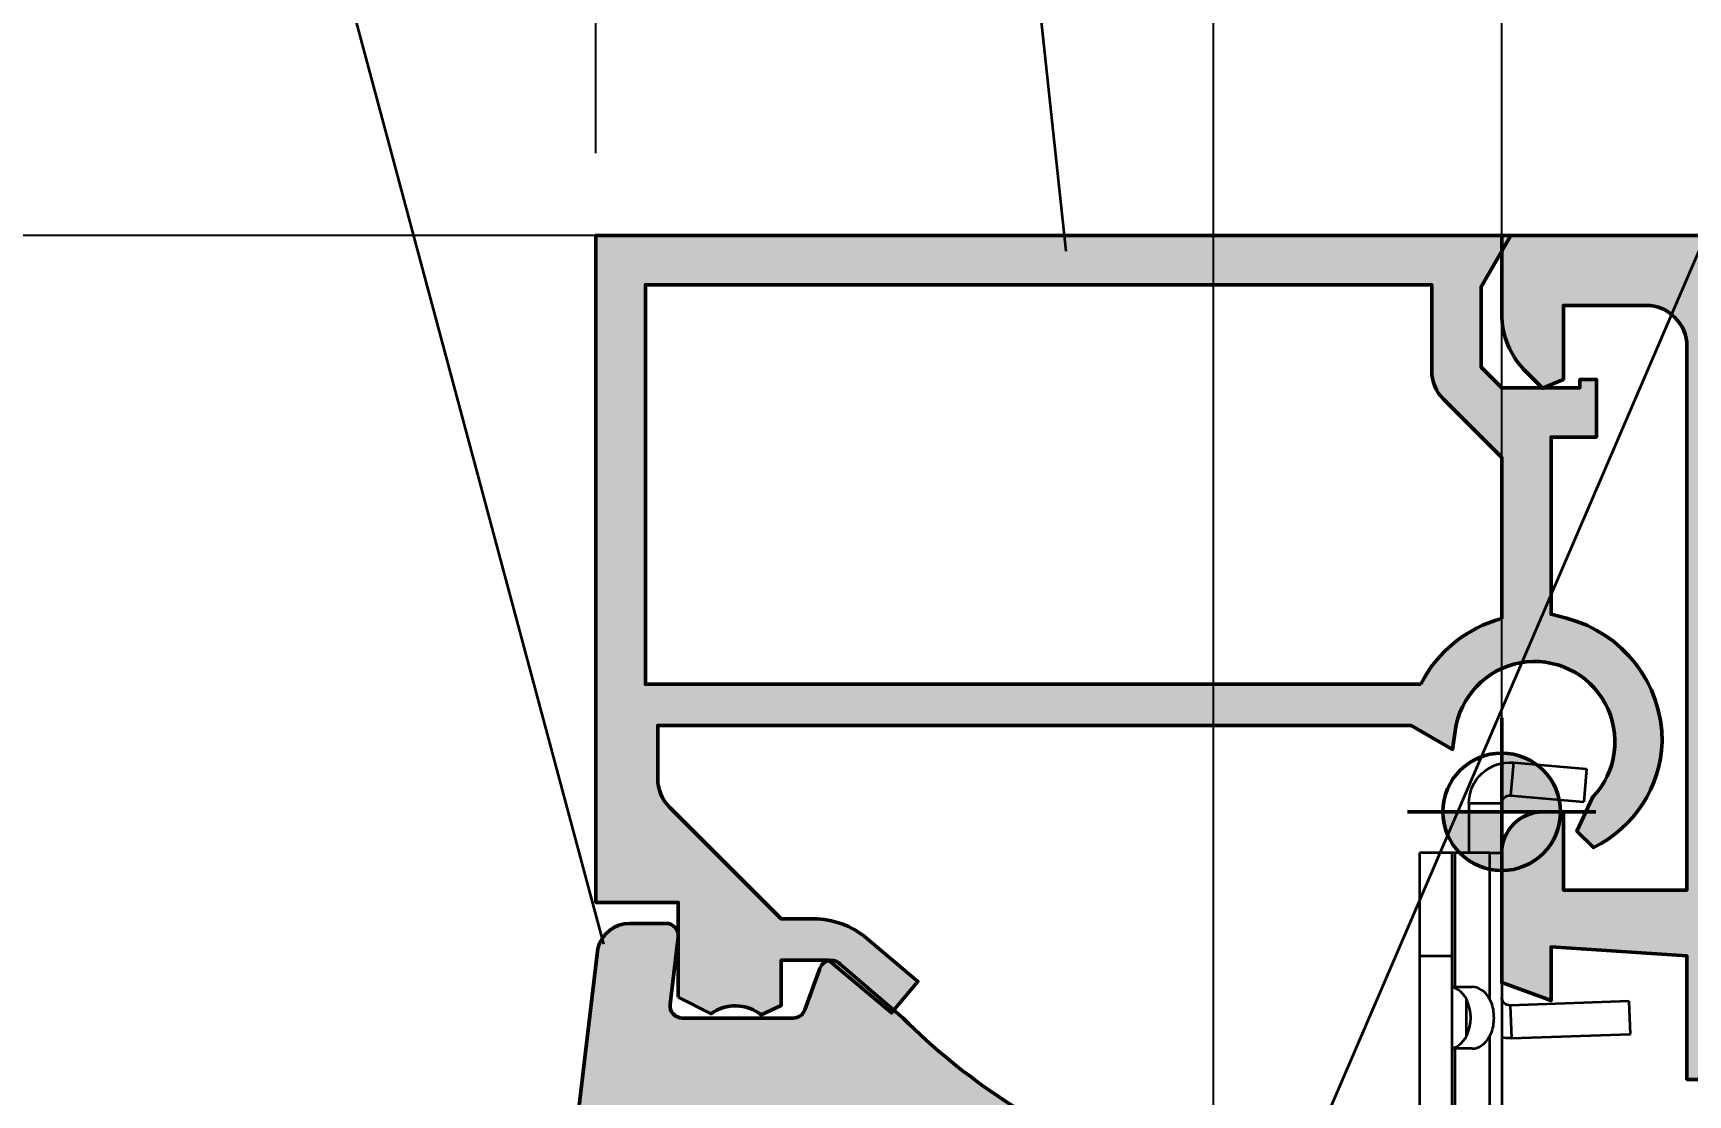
# Model space of a CAD drawing. Header units: millimetres. Extents: x -103 to 3427, y 224 to 818.
# Drawn here: x 1560.95 to 1601.15, y 545.14 to 570.93 of the extents above; entities that cross this region are included whole.
import ezdxf

# ---------------------------------------------------------------- set-up
doc = ezdxf.new("R2010")
doc.units = ezdxf.units.MM
for name, color, linetype, lineweight in [('AM_0', 7, 'Continuous', 50), ('AM_5', 3, 'Continuous', 25), ('AM_C-A', 50, 'Continuous', 50), ('AM_S', 7, 'Continuous', 50), ('Docu-AM_8', 1, 'Continuous', 25), ('PNR', 2, 'Continuous', 35), ('Shellsafeguard', 2, 'Continuous', 35), ('X_COMP_HATCH_GASKET', 246, 'Continuous', 25), ('X_INS_BLOCK', 7, 'Continuous', 20)]:
    doc.layers.add(name, color=color, linetype=linetype, lineweight=lineweight)
doc.layers.add('EP', color=1, linetype='Continuous', lineweight=50, plot=False)
doc.layers.add('THICKNESS2', color=7, linetype='Continuous')
doc.styles.add('HBS_DIMTEXTSTYLE', font='isocp.shx')
doc.dimstyles.new('HBS_Cata_1-1', dxfattribs={"dimtxt": 3, "dimasz": 1, "dimexe": 1, "dimexo": 2, "dimgap": 1, "dimtad": 0, "dimtoh": 1, "dimdec": 1, "dimdsep": 46, "dimtxsty": 'HBS_DIMTEXTSTYLE', "dimblk": 'DOT', "dimcen": 0, "dimclrd": 256, "dimclre": 256, "dimclrt": 2, "dimadec": 0, "dimazin": 2, "dimtp": 0.1, "dimtm": 0.1, "dimtfac": 0.7, "dimtdec": 1, "dimtmove": 0, "dimatfit": 3, "dimldrblk": 'NONE', "dimfxl": 1, "dimlwd": -1, "dimlwe": -1, "dimarcsym": 1})

# ---------------------------------------------------------------- blocks, each defined once
blk = doc.blocks.new('_Dot')
at = {"color": 0, "linetype": 'ByBlock', "lineweight": -2}
blk.add_line((-0.5, 0), (-1, 0), dxfattribs=at)
at = {"color": 0, "linetype": 'ByBlock', "const_width": 0.5}
blk.add_lwpolyline([(-0.25, 0, 1), (0.25, 0, 1)], format="xyb", close=True, dxfattribs=at)
blk = doc.blocks.new('*D132')
at = {"layer": 'AM_5', "transparency": 16777216}
for p, q in [((1596.623881573139, 566.0189329855264), (1596.623881573139, 609.01893298553)), ((1646.623881573135, 568.0189329855264), (1646.623881573135, 609.01893298553)), ((1597.623881573139, 608.01893298553), (1618.338422161427, 608.01893298553)), ((1645.623881573135, 608.01893298553), (1623.640784366152, 608.01893298553))]:
    blk.add_line(p, q, dxfattribs=at)
at = {"layer": 'Defpoints', "color": 0, "transparency": 16777216}
for p in [(1596.623881573139, 608.01893298553), (1646.623881573135, 566.0189329855264), (1596.623881573139, 564.0189329855264)]:
    blk.add_point(p, dxfattribs=at)
at = {"layer": 'AM_5', "transparency": 16777216, "rotation": 180}
blk.add_blockref('_Dot', (1596.623881573139, 608.01893298553), dxfattribs=at)
at = {"layer": 'AM_5', "transparency": 16777216}
blk.add_blockref('_Dot', (1646.623881573135, 608.01893298553), dxfattribs=at)
at = {"layer": 'AM_5', "color": 2, "transparency": 16777216, "insert": (1620.989603263789, 608.01893298553), "char_height": 3, "attachment_point": 5, "style": 'HBS_DIMTEXTSTYLE'}
blk.add_mtext('50', dxfattribs=at)
blk = doc.blocks.new('_None')
blk = doc.blocks.new('*D133')
at = {"layer": 'AM_5', "transparency": 16777216}
for p, q in [((1574.623881573139, 568.0189329855264), (1574.623881573139, 609.0189329855227)), ((1596.623881573139, 566.0189329855264), (1596.623881573139, 609.0189329855227)), ((1575.623881573139, 608.0189329855227), (1582.845702439274, 608.0189329855227)), ((1595.623881573139, 608.0189329855227), (1588.40206070699, 608.0189329855227))]:
    blk.add_line(p, q, dxfattribs=at)
at = {"layer": 'Defpoints', "color": 0, "transparency": 16777216}
for p in [(1574.623881573139, 608.0189329855227), (1574.623881573139, 566.0189329855264), (1596.623881573139, 564.0189329855264)]:
    blk.add_point(p, dxfattribs=at)
at = {"layer": 'AM_5', "transparency": 16777216, "rotation": 180}
blk.add_blockref('_Dot', (1574.623881573139, 608.0189329855227), dxfattribs=at)
at = {"layer": 'AM_5', "transparency": 16777216}
blk.add_blockref('_Dot', (1596.623881573139, 608.0189329855227), dxfattribs=at)
at = {"layer": 'AM_5', "color": 2, "transparency": 16777216, "insert": (1585.623881573132, 608.0189329855227), "char_height": 3, "attachment_point": 5, "style": 'HBS_DIMTEXTSTYLE'}
blk.add_mtext('22', dxfattribs=at)
blk = doc.blocks.new('*D134')
at = {"layer": 'AM_5', "transparency": 16777216}
for p, q in [((1589.623884266291, 543.0211137125978), (1589.623884266291, 604.0189370406868)), ((1596.623881573139, 547.8700710406872), (1596.623881573139, 604.0189370406868)), ((1590.623884266291, 603.0189370406868), (1592.023881573139, 603.0189370406868)), ((1595.623881573139, 603.0189370406868), (1595.223881573139, 603.0189370406868))]:
    blk.add_line(p, q, dxfattribs=at)
at = {"layer": 'Defpoints', "color": 0, "transparency": 16777216}
for p in [(1589.623884266291, 603.0189370406868), (1596.623881573139, 545.8700710406872), (1589.623884266291, 541.0211137125978)]:
    blk.add_point(p, dxfattribs=at)
at = {"layer": 'AM_5', "transparency": 16777216, "rotation": 180}
blk.add_blockref('_Dot', (1589.623884266291, 603.0189370406868), dxfattribs=at)
at = {"layer": 'AM_5', "transparency": 16777216}
blk.add_blockref('_Dot', (1596.623881573139, 603.0189370406868), dxfattribs=at)
at = {"layer": 'AM_5', "color": 2, "transparency": 16777216, "insert": (1593.623881573139, 603.0189370406868), "char_height": 3, "attachment_point": 5, "style": 'HBS_DIMTEXTSTYLE'}
blk.add_mtext('7', dxfattribs=at)
blk = doc.blocks.new('B-1010592_docu_wos')
at = {"layer": 'Docu-AM_8'}
h = blk.add_hatch(color=256, dxfattribs=at)
edge = h.paths.add_edge_path()
edge.add_line((79.5, 64.79999999999998), (79.5, 65.49999999999997))
edge.add_line((79.5, 65.49999999999997), (81.69999999999999, 64.49999999999997))
edge.add_line((81.69999999999999, 64.49999999999997), (82.5, 64.49999999999997))
edge.add_line((82.5, 64.49999999999997), (82.5, 68.89999999999998))
edge.add_line((82.5, 68.89999999999998), (81.69999999999999, 68.89999999999998))
edge.add_line((81.69999999999999, 68.89999999999998), (79.5, 67.89999999999998))
edge.add_line((79.5, 67.89999999999998), (79.5, 70.49999899999997))
edge.add_line((79.5, 70.49999899999997), (82.5, 70.49999999999983))
edge.add_line((82.5, 70.49999999999983), (82.72073743384595, 73.80000000000001))
edge.add_line((82.72073743384595, 73.80000000000001), (81.41437039865158, 73.80000000000001))
edge.add_line((81.41437039865158, 73.80000000000001), (81.85113467977104, 75))
edge.add_line((81.85113467977104, 75), (84.99999999999999, 74.99999999999999))
edge.add_arc((84.99999999999999, 74), 1, 0, 90, ccw=False)
edge.add_line((85.99999999999999, 74), (85.99999999999999, 73.5))
edge.add_line((85.99999999999999, 73.5), (84.10000000000001, 73.5))
edge.add_line((84.10000000000001, 73.5), (84.09999999999998, 70.5))
edge.add_line((84.09999999999998, 70.5), (97.3, 70.5))
edge.add_arc((97.3, 71.5), 1, 270, 360)
edge.add_line((98.3, 71.5), (98.29999999999998, 73.50000000000001))
edge.add_line((98.29999999999998, 73.50000000000001), (96.49999999999999, 73.5))
edge.add_line((96.49999999999999, 73.5), (96.28786796564403, 74.01213203435597))
edge.add_line((96.28786796564403, 74.01213203435597), (96.68994949366122, 74.4142135623731))
edge.add_arc((98.1041630560343, 73.00000000000001), 1.999999999999984, 90.0000000000008, 134.9999999999997, ccw=False)
edge.add_line((98.10416305603427, 75), (99.99999999999999, 75))
edge.add_line((99.99999999999999, 75), (99.99999999999999, 25))
edge.add_line((99.99999999999999, 25), (98.10416305603427, 25))
edge.add_arc((98.1041630560343, 26.99999999999999), 1.999999999999986, 225.0000000000003, 269.9999999999992, ccw=False)
edge.add_line((96.68994949366122, 25.58578643762689), (96.28786796564403, 25.98786796564403))
edge.add_line((96.28786796564403, 25.98786796564403), (96.49999999999999, 26.5))
edge.add_line((96.49999999999999, 26.5), (98.29999999999998, 26.49999999999999))
edge.add_line((98.29999999999998, 26.49999999999999), (98.3, 28.5))
edge.add_arc((97.3, 28.5), 1, 0, 90)
edge.add_line((97.3, 29.5), (84.09999999999998, 29.50000000000001))
edge.add_line((84.09999999999998, 29.50000000000001), (84.10000000000001, 26.5))
edge.add_line((84.10000000000001, 26.5), (85.99999999999999, 26.5))
edge.add_line((85.99999999999999, 26.5), (85.99999999999999, 26))
edge.add_arc((84.99999999999999, 26), 0.9999999999999996, -90, 0, ccw=False)
edge.add_line((84.99999999999999, 25), (81.85113467977104, 24.99999999999999))
edge.add_line((81.85113467977104, 24.99999999999999), (81.41437039865158, 26.19999999999999))
edge.add_line((81.41437039865158, 26.19999999999999), (82.72073743384595, 26.19999999999998))
edge.add_line((82.72073743384595, 26.19999999999998), (82.5, 29.50000000000017))
edge.add_line((82.5, 29.50000000000017), (79.5, 29.50000100000003))
edge.add_line((79.5, 29.50000100000003), (79.5, 32.10000000000002))
edge.add_line((79.5, 32.10000000000002), (81.69999999999999, 31.10000000000002))
edge.add_line((81.69999999999999, 31.10000000000002), (82.5, 31.10000000000002))
edge.add_line((82.5, 31.10000000000002), (82.50000000000001, 35.50000000000003))
edge.add_line((82.5, 35.50000000000003), (81.69999999999999, 35.50000000000003))
edge.add_line((81.69999999999999, 35.50000000000003), (79.5, 34.50000000000002))
edge.add_line((79.5, 34.50000000000002), (79.5, 35.20000000000002))
edge.add_line((79.5, 35.20000000000002), (80.23354679286416, 36.81380294430119))
edge.add_arc((81.14391327032676, 36.39999999999999), 1, 89.99999999999989, 155.5560452195832, ccw=False)
edge.add_line((81.14391327032676, 37.39999999999999), (81.30000000000001, 37.39999999999999))
edge.add_arc((81.29999999999998, 38.4), 1, 270.0000000000013, 360)
edge.add_line((82.29999999999998, 38.4), (82.29999999999998, 61.59999999999999))
edge.add_arc((81.29999999999998, 61.59999999999999), 1, 0, 90)
edge.add_line((81.29999999999998, 62.59999999999999), (81.14391327032676, 62.59999999999999))
edge.add_arc((81.14391327032676, 63.59999999999999), 1, 204.4439547804165, 270, ccw=False)
edge.add_line((80.23354679286416, 63.18619705569881), (79.5, 64.79999999999998))
edge = h.paths.add_edge_path(flags=0)
edge.add_line((97.79999999999998, 66.5), (97.79999999999998, 69))
edge.add_line((97.79999999999998, 69), (84.09999999999998, 69))
edge.add_line((84.09999999999998, 69), (84.09999999999998, 64.65))
edge.add_arc((82.04999999999994, 64.64999999999999), 2.050000000000045, -25.625604552705624, 2.8421709430404007e-13, ccw=False)
edge.add_arc((84.79999999999998, 63.33090940417269), 0.9999999999999994, 154.374395447294, 180.0000000000002)
edge.add_line((83.79999999999998, 63.33090940417269), (83.79999999999998, 36.66909059582731))
edge.add_arc((84.79999999999998, 36.66909059582731), 0.9999999999999969, 179.9999999999996, 205.6256045527057)
edge.add_arc((82.04999999999998, 35.35000000000002), 2.05, 0, 25.62560455270591, ccw=False)
edge.add_line((84.09999999999998, 35.35000000000002), (84.09999999999998, 31))
edge.add_line((84.09999999999998, 31), (97.79999999999998, 31))
edge.add_line((97.79999999999998, 31), (97.79999999999998, 33.5))
edge.add_line((97.79999999999998, 33.5), (98.39999999999999, 33.5))
edge.add_line((98.39999999999999, 33.5), (98.39999999999999, 66.5))
edge.add_line((98.39999999999999, 66.5), (97.79999999999998, 66.5))
at = {"layer": 'AM_S'}
blk.add_lwpolyline([(79.5, 67.89999999999998), (79.5, 70.49999899999997), (82.5, 70.49999999999983), (82.72073743384595, 73.80000000000001), (81.41437039865158, 73.80000000000001), (81.85113467977104, 75), (84.99999999999999, 75, -0.4142135623730953), (85.99999999999999, 74), (85.99999999999999, 73.5), (84.10000000000001, 73.5), (84.09999999999998, 70.5), (97.3, 70.5, 0.414213562373095), (98.3, 71.5), (98.29999999999998, 73.50000000000001), (96.49999999999999, 73.5), (96.28786796564403, 74.01213203435597), (96.68994949366122, 74.4142135623731, -0.1989123673796533), (98.10416305603427, 75), (99.99999999999999, 75), (99.99999999999999, 25)], format="xyb", dxfattribs=at)
blk = doc.blocks.new('EP')
at = {"layer": 'EP'}
for points in [[(-1.426975465611179, 0), (-1.110223024625157e-16, 0), (0, 1.426975465611179, 0.414213562373095)], [(1.426975465611179, 0), (0, 0), (0, -1.426975465611179, 0.414213562373095)]]:
    blk.add_hatch(color=256, dxfattribs=at).paths.add_polyline_path(points)
for q in [(0, 2.2850325593908), (-2.285032559390856, 0), (2.285032559390856, 0), (0, -2.2850325593908)]:
    blk.add_line((0, 0), q, dxfattribs=at)
blk.add_circle((0, 0), 1.426975465611179, dxfattribs=at)
blk = doc.blocks.new('4080325_Side')
at = {"layer": 'Shellsafeguard'}
for p, q in [((-1.999999999999431, 3.499999999999773), (-1.99999999999943, 45.99999999999977)), ((-1.199999999999362, 45.99999999999977), (-1.199999999999362, 3.499999999999773)), ((-1.590727549682924e-12, 0.9999999999997726), (-1.589839371263224e-12, 45.99999999999977)), ((-1.141421356238424, 5.749999999999773), (-1.141421356238424, 7.249999999999773)), ((-0.2928932188146964, 5.449999999999818), (-0.2928932188146964, 7.549999999999727)), ((-1.141421356238424, 5.749999999999773), (-1.200000000001068, 5.749999999999773)), ((-0.7171572875265602, 5.749999999999773), (-1.141421356238424, 5.749999999999773)), ((-0.8585786437641891, 5.449999999999818), (-0.8585786437641891, 4.549999999999727)), ((0.2069798993355798, 4.699878165403561), (0.2348994966976088, 5.499390827018942)), ((0.2348994966976088, 5.499390827018942), (3.126031161116203, 5.398430284595406)), ((3.126031161116203, 5.398430284595406), (3.098111563754288, 4.598917622980025)), ((-0.2928932188146964, 0.9999999999997726), (-0.2928932188146964, 4.549999999999955)), ((3.098111563754288, 4.598917622980025), (0.2069798993355798, 4.699878165403561)), ((-1.200000000001067, 4.249999999999773), (-1.141421356238423, 4.249999999999773)), ((-1.141421356238424, 0.9999999999997726), (-1.141421356238423, 4.249999999999773)), ((-1.141421356238423, 4.249999999999773), (-0.7171572875265602, 4.249999999999773)), ((-1.999999999999772, 0.9999999999997726), (-1.999999999999431, 3.499999999999773)), ((-1.999999999999431, 3.499999999999773), (-1.199999999999362, 3.499999999999773)), ((-1.199999999999362, 3.499999999999773), (-1.199999999999817, 0.9999999999997726)), ((-1.199999999999817, 0.9999999999997726), (-1.999999999999772, 0.9999999999997726)), ((-1.141421356238424, 0.9999999999997726), (-1.200000000001068, 0.9999999999997726)), ((-0.2928932188146964, 0.9999999999997726), (-1.141421356238424, 0.9999999999997726)), ((-0.8000000000049567, -0.2000000000002728), (-0.8000000000049559, 0.9999999999997726)), ((-0.2928932188146964, 0.9999999999997726), (-1.590727549682924e-12, 0.9999999999997726)), ((-4.888534022029489e-12, -0.2000000000002728), (-4.887645843609789e-12, 0.9999999999997726)), ((-4.888534022029489e-12, -0.2000000000002728), (-0.8000000000049567, -0.2000000000002728)), ((0.2174311485446205, -0.399238939618499), (1.992389396178511, -0.2439502147187795)), ((0.2871557427426987, -1.196194698091858), (0.2174311485446205, -0.399238939618499)), ((2.062113990376702, -1.040905973192139), (1.992389396178511, -0.2439502147187795)), ((0.2871557427426987, -1.196194698091858), (2.062113990376702, -1.040905973192139))]:
    blk.add_line(p, q, dxfattribs=at)
for centre, radius, start, end in [((0.1999999999950441, 4.5), 0.9999999999999111, 87.99999999999618, 101.5369590328181), ((0.1999999999950441, 4.499999999999773), 0.2000000000000004, 87.99999999999618, 180), ((0.1999999999950433, -0.2000000000002728), 0.9999999999999993, 180, 275.000000000001), ((0.1999999999950433, -0.2000000000002728), 0.1999999999999998, 180, 275.000000000001)]:
    blk.add_arc(centre, radius, start, end, dxfattribs=at)
at = {"layer": 'Shellsafeguard', "extrusion": (0, 0, -1)}
for centre, major_axis, ratio, start_param, end_param in [((-1.282842712475939, 4.999999999999773), (-2.708293199609876e-13, -0.7499999999998447), 0.7071067811863839, 3.298444740511003, 4.068887871590919), ((-0.7171572875265602, 4.999999999999773), (-6.072268964224661e-13, 0.75), 0.7071067811867836, 1.145084027598386e-12, 0.9272952180021088), ((-1.282842712475939, 4.999999999999773), (-2.1245770866176e-16, -0.7499999999998613), 0.7071067811864945, 4.06888787159119, 5.355890089178188), ((-1.282842712475939, 4.999999999999773), (-2.701631861462126e-13, 0.7499999999998445), 0.7071067811863841, 2.214297435588667, 2.984740566668584), ((-0.7171572875265602, 4.999999999999773), (-4.03470200488612e-14, 0.75), 0.7071067811862585, 2.214297435587916, 3.141592653589869)]:
    blk.add_ellipse(centre, major_axis=major_axis, ratio=ratio, start_param=start_param, end_param=end_param, dxfattribs=at)
at = {"layer": 'Shellsafeguard'}
blk.add_open_spline([(-0.2928932188146964, 4.549999999999955), (-0.2816085105895345, 4.57127864989252), (-0.2716042980098328, 4.593032043617313), (-0.2406187195124394, 4.669539908438537), (-0.222785944040651, 4.733467438453999), (-0.1999544284668664, 4.866722973485821), (-0.1948274101179086, 4.93605797931059), (-0.1948274101179086, 5.063942020688955), (-0.1999544284668664, 5.133277026513724), (-0.222785944040651, 5.266532561545546), (-0.2406187195124394, 5.330460091561008), (-0.2716042980098328, 5.406967956382232), (-0.2816085105895345, 5.428721350107026), (-0.2928932188146964, 5.449999999999818)], degree=3, knots=[0.5765567781857796, 0.5765567781857796, 0.5765567781857796, 0.5765567781857796, 0.5841335440003395, 0.5841335440003395, 0.6033161502071289, 0.6033161502071289, 0.6224987564139185, 0.6224987564139185, 0.6416813626207083, 0.6416813626207083, 0.6608639688274981, 0.6608639688274981, 0.668440734642058, 0.668440734642058, 0.668440734642058, 0.668440734642058], dxfattribs=at)
at = {"layer": 'EP'}
blk.add_blockref('EP', (0, -6.821210263296962e-13), dxfattribs=at)
blk = doc.blocks.new('B-4010016_compressed_wos')
at = {"layer": 'X_COMP_HATCH_GASKET'}
h = blk.add_hatch(color=256, dxfattribs=at)
edge = h.paths.add_edge_path()
edge.add_arc((0.6000000002516117, -3.719620589527096), 0.299999999921535, 314.9999999765021, 430.0000000235078)
edge.add_line((0.7026060431068402, -3.437712803322881), (-0.3026060428885557, -3.071845524895878))
edge.add_arc((-0.2000000000666091, -2.789937738783181), 0.2999999998242355, 179.9999999764961, 250.00000002350282, ccw=False)
edge.add_line((-0.4999999998908606, -2.789937738660115), (-0.4999999998908606, -0.1000000001230319))
edge.add_arc((-0.1999999998908777, -0.1000000001230319), 0.2999999999999829, 83.14666331120532, 180, ccw=False)
edge.add_line((-0.1642015191047221, 0.1978564565358738), (1.464201519323012, 0.002143543218039667))
edge.add_arc((1.500000000218307, 0.2999999997538794), 0.2999999998908289, 263.1466632877053, 360.0000000235039)
edge.add_line((1.800000000109122, 0.2999999998769454), (1.800000000109151, 1.177629097400029))
edge.add_arc((1.000000000109139, 1.177629097400029), 0.8000000000000114, 0, 76.36972421135286)
edge.add_line((1.18852454114662, 1.955098387743135), (-3.303283655899605, 2.491917762903483))
edge.add_arc((-3.125284188330141, 3.981319048502826), 1.499999999999995, 198.2138295408934, 263.18486210567636, ccw=False)
edge.add_arc((-5.50001322120545, 3.199912666977411), 0.9999867824989649, 18.21382954089457, 179.9949961273003)
edge.add_line((-6.499999999890832, 3.199999999876923), (-6.499999999890861, -1.296000000123058))
edge.add_arc((-3.500297665948722, -1.295345259160911), 2.999702405396849, 180.0125058719278, 228.0126019872323)
edge.add_line((-5.506999999890866, -3.525000000123043), (-5.25199999989087, -3.755000000123061))
edge.add_arc((-4.917001334338551, -3.384867352193169), 0.4992216771990463, 227.8524694154391, 243.8525123050918)
edge.add_line((-5.136999999890861, -3.833000000123036), (-3.85099999989086, -4.460000000123046))
edge.add_arc((-3.981615732527843, -4.728834569682078), 0.298885421863105, 30.086777426781282, 64.08677712433831, ccw=False)
edge.add_line((-3.722999999890874, -4.579000000123074), (-3.566999999890868, -4.850000000123032))
edge.add_arc((-4.000006552524155, -5.100003550402732), 0.4999964497632144, -89.99924911820341, 30.000704658508823, ccw=False)
edge.add_line((-3.999999999890861, -5.600000000123032), (-4.308999999890858, -5.600000000123032))
edge.add_arc((-4.308858300371412, -5.899721146163984), 0.2997211795366742, 90.02708779118741, 135.3271954412973)
edge.add_line((-4.521999999890852, -5.689000000123031), (-4.572210403814267, -5.7397608226035))
edge.add_arc((-4.101111424825319, -5.907289184367528), 0.4999999999997682, 160.4240126912938, 169.902524966275)
edge.add_line((-4.59336687845024, -5.819627514429726), (-5.254309304960572, -9.531084462639171))
edge.add_arc((-5.549662577135706, -9.478487460676575), 0.3000000000000206, 314.23834012285, 349.9025249662971, ccw=False)
edge.add_arc((-5.199407878632968, -9.428600110315614), 0.2999999998037586, 177.7929052458908, 241.9740776927026, ccw=False)
edge.add_line((-5.499185325029714, -9.417046647020868), (-5.500000152177734, -8.355494096025154))
edge.add_arc((-6.000000076034524, -8.35577003665037), 0.5000000000000253, 0.03162046804719721, 180.0316205620605)
edge.add_line((-6.499999999890861, -8.356045978096006), (-6.498862265855337, -10.41759847695727))
edge.add_arc((-5.15516958254409, -10.03725470708633), 1.39648537781955, 195.8046215935847, 333.4066941495266)
edge.add_arc((10.07161470304987, -16.10431439550089), 15.00000000000008, 134.8113140660778, 158.7280885008662, ccw=False)
edge.add_line((-0.4999999998908606, -5.462840692457235), (0.812132034465094, -3.931752623914576))
edge = h.paths.add_edge_path(flags=16)
edge.add_line((-5.699999999890849, -0.625000000123066), (-5.699999999890849, 3.249999999876934))
edge.add_arc((-5.549999999890872, 3.249999999876934), 0.1499999999999773, 0, 180, ccw=False)
edge.add_line((-5.399999999890866, 3.249999999876934), (-5.399999999890866, 2.882999999876915))
edge.add_arc((-5.700111407863773, 2.882921489610453), 0.3001114182421958, -70.51373958393123, 0.014988789811525294, ccw=False)
edge.add_line((-5.599999999890855, 2.599999999876957), (-5.601999999890865, 2.511999999876934))
edge.add_arc((-3.101526930559828, 2.511828277927862), 2.500473075227606, 179.996065167413, 250.5535178149519)
edge.add_arc((-4.199875612854697, -0.6003946650072294), 0.7998757103291616, 0.02827018349478294, 70.58572278402937, ccw=False)
edge.add_line((-3.399999999890866, -0.6000000001230319), (-3.399999999890838, -2.000000000123066))
edge.add_arc((-4.2002182191884, -1.999919077824416), 0.8002182233892078, 233.9623498902805, 359.9942059477608, ccw=False)
edge.add_arc((-3.199929401385418, -0.6255389982130168), 2.500070656607585, 179.9876474227329, 233.9556279806505, ccw=False)
at = {"layer": 'AM_C-A'}
for points in [[(1.18852454114662, 1.955098387743135, -0.3461331105005999), (1.800000000109151, 1.177629097400029), (1.800000000109151, 0.2999999998769454, -0.4496975793339003), (1.464201519323012, 0.002143543218039667), (-0.1642015191047221, 0.1978564565358738, 0.4496975790873189), (-0.4999999998908606, -0.1000000001230319), (-0.4999999998908606, -2.789937738660115, 0.3152987891044772), (-0.3026060428885557, -3.071845524895878), (0.7026060431068402, -3.437712803322881, -0.5486187868935034), (0.812132034465094, -3.931752623914576), (-0.4999999998908606, -5.462840692457235, 0.1047370976568534), (-3.906423218193936, -10.6623978330872, -0.6847275734263883), (-6.498862265855337, -10.41759847695727), (-6.499999999890861, -8.356045978096006, -1.000000000820416), (-5.500000152177734, -8.355494096025154), (-5.499185325029714, -9.417046647020868, 0.2876010921935182), (-5.340369174448909, -9.69342064004121, 0.1568827604902037), (-5.254309304960572, -9.531084462639171), (-4.59336687845024, -5.819627514429726, -0.04138140840473169), (-4.572210403814267, -5.7397608226035), (-4.521999999890852, -5.689000000123031, -0.2002740000000003), (-4.308999999890858, -5.600000000123032), (-3.999999999890861, -5.600000000123032, 0.5773500002734709), (-3.566999999890868, -4.850000000123032), (-3.722999999890874, -4.579000000123074, 0.149451), (-3.85099999989086, -4.460000000123046), (-5.136999999890861, -3.833000000123036, -0.06992699999999963), (-5.25199999989087, -3.755000000123061), (-5.506999999890866, -3.525000000123043, -0.2125570000000001), (-6.499999999890861, -1.296000000123058), (-6.499999999890861, 3.199999999876923, -0.8524306773310859), (-4.550129141211187, 3.512472740796966, 0.2913362923093043), (-3.303283655899605, 2.491917762903483), (1.18852454114662, 1.955098387743135)], [(-3.399999999890866, -2.000000000123066, -0.6129919999999992), (-4.670999999890853, -2.647000000123057, -0.2399310002169106), (-5.699999999890849, -0.625000000123066), (-5.699999999890849, 3.249999999876934, -0.9999999999999999), (-5.399999999890866, 3.249999999876934), (-5.399999999890866, 2.882999999876915, -0.3178370002258233), (-5.599999999890855, 2.599999999876957), (-5.601999999890865, 2.511999999876934, 0.3179750002258412), (-3.933999999890858, 0.1539999998769304, -0.3179750000000001), (-3.399999999890866, -0.6000000001230319), (-3.399999999890866, -2.000000000123066)]]:
    blk.add_lwpolyline(points, format="xyb", close=True, dxfattribs=at)
blk = doc.blocks.new('3991006_custom_wos')
for points in [[(-18.50000000000002, 19.99999999999996), (-18.90397111626736, 19.20536915093336, -0.3394094283163255), (-18.93351846510815, 17.9883324891077), (-18.70000000000003, 17.49999999999996), (-17.60000000000001, 17.49999999999996), (-17.60000000000001, 16.35044014676497), (-18.88302222155948, 14.82139380484326), (-18.11697777844059, 14.1786061951567), (-17.06791111376227, 15.42883516165809, 0.1763269807084646), (-16.60000000000001, 16.71441038103114), (-16.60000000000001, 17.49999999999996), (-13.89289321881348, 20.20710678118649, -0.1989123673796566), (-13.18578643762694, 20.49999999999994), (-11.89999999999996, 20.49999999999995), (-11.89999999999996, 2.203115392854695), (-12.48361182593791, 1.192270058432072), (-12.03999999999996, 1.132588937151358, -1.373175899358104), (-13.64001877441193, -2.216633221487992), (-14.47321452147776, -1.828107663889089), (-14.8688738196423, -2.233067160152107, 0.2744090491249453), (-12.30000060169414, -3.899999999999931, 0.3419987673188581), (-9.29843790668916, -1.575000000000021), (-9.201613323033985, -1.20000000000003), (-4.899999999999963, -1.200000000000021), (-4.899999999999987, -2.299999999999996), (-3.5, -2.300000000000022), (-3.5, -1.900000000000066), (-3.69999999999996, -1.900000000000066), (-3.69999999999996, 2.486899575160351e-14), (-3.19999999999996, 0.5000000000000249), (-1.246410161513722, 0.5000000000000249), (-1.035751345774633e-16, -0.2196152422706396), (-2.489498125257388e-17, 22.00000000000001), (-16.20000000000001, 21.99999999999997), (-16.2, 19.99999999999996), (-18.50000000000002, 19.99999999999996)], [(-10.89999999999996, 1.965863337187841, -0.2134575926161353), (-9.30500417362557, 3.404394821604484e-17), (-5.397056274847699, 0), (-3.989949493661136, 1.40710678118657, -0.1989123673796585), (-3.282842712474587, 1.700000000000024), (-1.199999999999996, 1.700000000000025), (-1.199999999999996, 20.8), (-10.89999999999996, 20.79999999999998), (-10.89999999999996, 1.965863337187841)]]:
    blk.add_lwpolyline(points, format="xyb", close=True)
blk = doc.blocks.new('B-3991006_docu_wos')
at = {"layer": 'Docu-AM_8'}
h = blk.add_hatch(color=256, dxfattribs=at)
edge = h.paths.add_edge_path()
edge.add_line((-18.50000000000002, 19.99999999999996), (-18.90397111626736, 19.20536915093336))
edge.add_arc((-19.71191334880209, 18.61610745280018), 0.9999999999999941, -38.88615350569131, 36.10463354973223, ccw=False)
edge.add_line((-18.93351846510815, 17.9883324891077), (-18.70000000000003, 17.49999999999996))
edge.add_line((-18.70000000000003, 17.49999999999996), (-17.60000000000001, 17.49999999999996))
edge.add_line((-17.60000000000001, 17.49999999999996), (-17.60000000000001, 16.35044014676497))
edge.add_line((-17.60000000000001, 16.35044014676497), (-18.88302222155948, 14.82139380484326))
edge.add_line((-18.88302222155948, 14.82139380484326), (-18.11697777844059, 14.1786061951567))
edge.add_line((-18.11697777844059, 14.1786061951567), (-17.06791111376227, 15.42883516165809))
edge.add_arc((-18.60000000000007, 16.71441038103145), 2.000000000000061, 319.9999999999912, 359.9999999999912)
edge.add_line((-16.60000000000001, 16.71441038103114), (-16.60000000000001, 17.49999999999996))
edge.add_line((-16.60000000000001, 17.49999999999996), (-13.89289321881348, 20.20710678118649))
edge.add_arc((-13.18578643762693, 19.49999999999994), 0.9999999999999988, 90.0000000000004, 135.0000000000001, ccw=False)
edge.add_line((-13.18578643762694, 20.49999999999994), (-11.89999999999996, 20.49999999999995))
edge.add_line((-11.89999999999996, 20.49999999999995), (-11.89999999999996, 2.203115392854695))
edge.add_line((-11.89999999999996, 2.203115392854695), (-12.48361182593791, 1.192270058432072))
edge.add_line((-12.48361182593791, 1.192270058432072), (-12.03999999999996, 1.132588937151358))
edge.add_arc((-12.29999999999995, -0.8000000000000339), 1.949999999999984, -133.4080127777193, 82.33774433923429, ccw=False)
edge.add_line((-13.64001877441193, -2.216633221487992), (-14.47321452147776, -1.828107663889089))
edge.add_line((-14.47321452147776, -1.828107663889089), (-14.8688738196423, -2.233067160152107))
edge.add_arc((-12.18013562322083, -0.9023955586275905), 2.999999999999932, 206.3310657647786, 267.7101380083817)
edge.add_arc((-12.29999999999991, -0.7999999999999762), 3.100000000000013, 269.9999888791808, 345.5224878140693)
edge.add_line((-9.29843790668916, -1.575000000000021), (-9.201613323033985, -1.20000000000003))
edge.add_line((-9.201613323033985, -1.20000000000003), (-4.899999999999963, -1.200000000000021))
edge.add_line((-4.899999999999963, -1.200000000000021), (-4.899999999999987, -2.299999999999996))
edge.add_line((-4.899999999999987, -2.299999999999996), (-3.5, -2.300000000000022))
edge.add_line((-3.5, -2.300000000000022), (-3.5, -1.900000000000066))
edge.add_line((-3.5, -1.900000000000066), (-3.69999999999996, -1.900000000000066))
edge.add_line((-3.69999999999996, -1.900000000000066), (-3.69999999999996, 2.486899575160351e-14))
edge.add_line((-3.69999999999996, 2.486899575160351e-14), (-3.19999999999996, 0.5000000000000249))
edge.add_line((-3.19999999999996, 0.5000000000000249), (-1.246410161513722, 0.5000000000000249))
edge.add_line((-1.246410161513722, 0.5000000000000249), (0, -0.2196152422706397))
edge.add_line((-1.035751345774633e-16, -0.2196152422706396), (-2.489498125257388e-17, 22.00000000000001))
edge.add_line((-2.489498125257388e-17, 22.00000000000001), (-16.20000000000001, 21.99999999999997))
edge.add_line((-16.20000000000001, 21.99999999999997), (-16.2, 19.99999999999996))
edge.add_line((-16.2, 19.99999999999996), (-18.50000000000002, 19.99999999999996))
edge = h.paths.add_edge_path(flags=16)
edge.add_arc((-12.29999999999995, -0.800000000000034), 3.100000000000001, 14.955248316643974, 63.15278667399599, ccw=False)
edge.add_line((-9.30500417362557, 3.404394821604484e-17), (-5.397056274847699, 0))
edge.add_line((-5.397056274847699, 0), (-3.989949493661136, 1.40710678118657))
edge.add_arc((-3.282842712474586, 0.7000000000000242), 0.9999999999999999, 90, 135.0000000000001, ccw=False)
edge.add_line((-3.282842712474587, 1.700000000000024), (-1.199999999999996, 1.700000000000025))
edge.add_line((-1.199999999999996, 1.700000000000025), (-1.199999999999996, 20.8))
edge.add_line((-1.199999999999996, 20.8), (-10.89999999999996, 20.79999999999998))
edge.add_line((-10.89999999999996, 20.79999999999998), (-10.89999999999996, 1.965863337187841))
at = {"layer": 'AM_S'}
for points in [[(-18.50000000000002, 19.99999999999996), (-18.90397111626736, 19.20536915093336, -0.3394094283163255), (-18.93351846510815, 17.9883324891077), (-18.70000000000003, 17.49999999999996), (-17.60000000000001, 17.49999999999996), (-17.60000000000001, 16.35044014676497), (-18.88302222155948, 14.82139380484326), (-18.11697777844059, 14.1786061951567), (-17.06791111376227, 15.42883516165809, 0.1763269807084646), (-16.60000000000001, 16.71441038103114), (-16.60000000000001, 17.49999999999996), (-13.89289321881348, 20.20710678118649, -0.1989123673796566), (-13.18578643762694, 20.49999999999994), (-11.89999999999996, 20.49999999999995), (-11.89999999999996, 2.203115392854695), (-12.48361182593791, 1.192270058432072), (-12.03999999999996, 1.132588937151358, -1.373175899358104), (-13.64001877441193, -2.216633221487992), (-14.47321452147776, -1.828107663889089), (-14.8688738196423, -2.233067160152107, 0.2744090491249453), (-12.30000060169414, -3.899999999999931, 0.3419987673188581), (-9.29843790668916, -1.575000000000021), (-9.201613323033985, -1.20000000000003), (-4.899999999999963, -1.200000000000021), (-4.899999999999987, -2.299999999999996), (-3.5, -2.300000000000022), (-3.5, -1.900000000000066), (-3.69999999999996, -1.900000000000066), (-3.69999999999996, 2.486899575160351e-14), (-3.19999999999996, 0.5000000000000249), (-1.246410161513722, 0.5000000000000249), (-1.035751345774633e-16, -0.2196152422706396), (-2.489498125257388e-17, 22.00000000000001), (-16.20000000000001, 21.99999999999997), (-16.2, 19.99999999999996), (-18.50000000000002, 19.99999999999996)], [(-10.89999999999996, 1.965863337187841, -0.2134575926161353), (-9.30500417362557, 3.404394821604484e-17), (-5.397056274847699, 0), (-3.989949493661136, 1.40710678118657, -0.1989123673796585), (-3.282842712474587, 1.700000000000024), (-1.199999999999996, 1.700000000000025), (-1.199999999999996, 20.8), (-10.89999999999996, 20.79999999999998), (-10.89999999999996, 1.965863337187841)]]:
    blk.add_lwpolyline(points, format="xyb", close=True, dxfattribs=at)

msp = doc.modelspace()

# ---------------------------------------------------------------- linework, layer by layer
at = {"layer": 'PNR', "color": 3}
for points in [[(1574.817090401784, 548.8039166162478), (1567.289111701675, 576.8790560213663), (1567.289111701675, 595.8294768937765)], [(1586.043232794147, 565.6371355528088), (1584.838146083186, 576.8790560213663), (1584.838146083189, 595.8294768937765)], [(1591.347332614981, 542.2345064008503), (1606.228301412304, 576.8371355528132), (1606.228301412304, 595.822614459127)]]:
    msp.add_lwpolyline(points, dxfattribs=at)
at = {"layer": 'THICKNESS2'}
msp.add_line((1574.623881573135, 566.0189329855264), (1541.373771519609, 566.0189329855264), dxfattribs=at)

# ---------------------------------------------------------------- block references
at = {"rotation": 89.99999999999999}
msp.add_blockref('B-3991006_docu_wos', (1596.623881573135, 566.0189329855264), dxfattribs=at)
at = {"layer": 'AM_0', "rotation": 90}
msp.add_blockref('B-1010592_docu_wos', (1671.623881573135, 466.0189329855264), dxfattribs=at)
at = {"layer": 'Shellsafeguard', "extrusion": (0, 0, -1), "zscale": -1, "rotation": 180}
msp.add_blockref('4080325_Side', (-1596.623881573132, 552.0189329855264), dxfattribs=at)
at = {"layer": 'X_INS_BLOCK', "rotation": 89.99999999999999}
for name, p in [('3991006_custom_wos', (1596.623881573135, 566.0189329855264)), ('B-4010016_compressed_wos', (1576.623881573135, 547.5094281955996))]:
    msp.add_blockref(name, p, dxfattribs=at)

# ---------------------------------------------------------------- dimensions: what is measured, and where the dimension line sits
at = {"layer": 'AM_5'}
for base, p1, p2, picture, middle in [((1574.623881573139, 608.0189329855227), (1596.623881573139, 564.0189329855264), (1574.623881573139, 566.0189329855264), '*D133', (1585.623881573132, 608.0189329855227)), ((1596.623881573139, 608.01893298553), (1646.623881573135, 566.0189329855264), (1596.623881573139, 564.0189329855264), '*D132', (1620.989603263789, 608.01893298553)), ((1589.623884266291, 603.0189370406868), (1596.623881573139, 545.8700710406872), (1589.623884266291, 541.0211137125978), '*D134', (1593.623881573139, 603.0189370406868))]:
    dim = msp.add_linear_dim(base=base, p1=p1, p2=p2, angle=180, dimstyle='HBS_Cata_1-1', override={"dimtfac": 0.71}, dxfattribs=at)
    dim.commit()
    dim.dimension.update_dxf_attribs({"geometry": picture, "text_midpoint": middle, "dimtype": 160})

doc.saveas('drawing.dxf')
